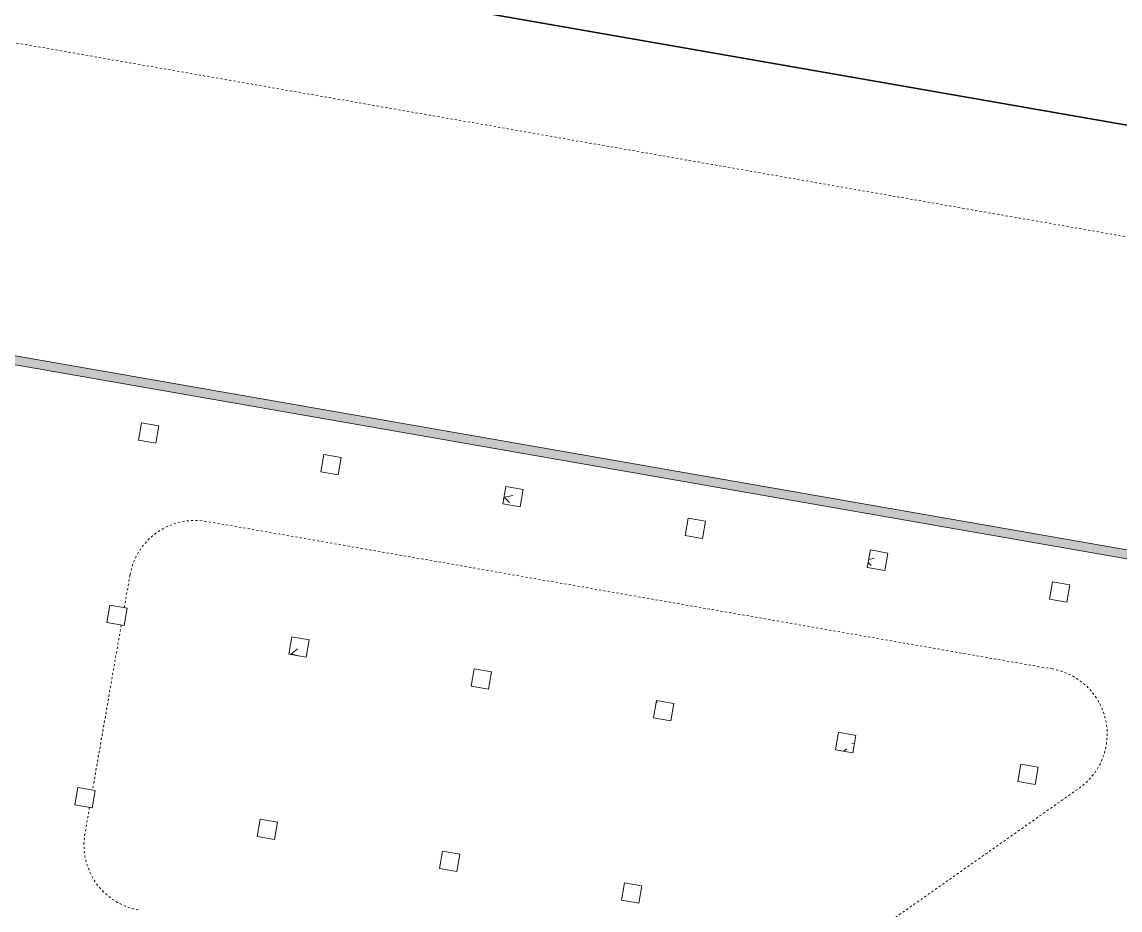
# Model space of a CAD drawing. Extents: x 274235 to 276654, y 142848 to 144425.
# Drawn here: x 276197.01 to 276246.88, y 143206.58 to 143246.88 of the extents above; entities that cross this region are included whole.
import ezdxf

# ---------------------------------------------------------------- set-up
doc = ezdxf.new("R2010")
doc.units = 0
doc.header["$LTSCALE"] = 1.5
doc.linetypes.add('ACM-G-HIDDEN2', pattern=[4.7625, 3.175, -1.5875])
doc.linetypes.add('IMPORT-SITE-SETBACK$0$_ACM-G-DASHED _2_', pattern=[19.05, 12.7, -6.35])
doc.layers.get('0').update_dxf_attribs({"linetype": 'CONTINUOUS', "lineweight": 0})
for name, color, linetype, lineweight in [('_ACM-A-DETL', 7, 'CONTINUOUS', 5), ('_ACM-A-SITE-PROP-ESMT', 10, 'CONTINUOUS', 5), ('_ACM-A-WALL-FULL', 6, 'CONTINUOUS', 13), ('_ACM-A-WALL-PATT', 8, 'CONTINUOUS', 9), ('_ACM-S-STRU-CLOS', 5, 'CONTINUOUS', 5), ('SITE for basement_dwg', 8, 'CONTINUOUS', 5), ('SITE-SETBACK$0$_ACM-A-SITE-SETB-HIRS', 7, 'IMPORT-SITE-SETBACK$0$_ACM-G-DASHED _2_', 18), ('SITE-SETBACK$0$JZD', 250, 'CONTINUOUS', 5)]:
    doc.layers.add(name, color=color, linetype=linetype, lineweight=lineweight)
doc.layers.add('EVA', color=230, linetype='CONTINUOUS')

# ---------------------------------------------------------------- blocks, each defined once
blk = doc.blocks.new('SITE for basement_dwg-3947335-B1_Working')
at = {"layer": 'EVA', "flags": 128}
blk.add_lwpolyline([(435971, 262688), (143597, 262688), (435971, 262688)], dxfattribs=at)
at = {"layer": 'SITE-SETBACK$0$_ACM-A-SITE-SETB-HIRS'}
blk.add_line((148745, 257688), (435971, 257688), dxfattribs=at)
at = {"layer": 'SITE-SETBACK$0$JZD'}
blk.add_line((143597, 262688), (435971, 262688), dxfattribs=at)
blk = doc.blocks.new('M_Concrete-Rectangular-Column - 800 x 800mm-V611-B1_Working')
at = {"layer": '_ACM-S-STRU-CLOS'}
h = blk.add_hatch(dxfattribs=at)
h.set_pattern_fill('FP_381', color=256, style=0, pattern_type=2)
h.set_pattern_definition([(50, (-941404, -797604.6), (3643.682, -318.781), [381, -4191]), (355, (-941404, -797604.6), (-704.856, 3821.136), [304.8, -3352.8]), (100.451, (-941100.5, -797631), (2938.852, 3502.332), [323.8, -3561.801]), (46.184, (-941404, -796588.6), (5421.582, -840.855), [571.5, -6286.5]), (96.636, (-940952.3, -796658.6), (4748.051, 4948.551), [485.7, -5342.702]), (351.184, (-941404, -796588.6), (4748.1, 4948.506), [457.2, -5029.2]), (21, (-940896, -796842.6), (3032.288, -2045.3045), [381, -4191]), (326, (-940896, -796842.6), (1236.042, 3683.762), [304.8, -3352.8]), (71.451, (-940643.4, -797013), (4268.343, 1638.425), [323.8, -3561.801]), (37.5, (-941404.1, -797604.6), (61.772, 1691.1008), [167.64, -3144.52, 167.64, -6601.46]), (37.5, (-941404.1, -797604.6), (61.772, 1691.1008), [-3479.8, -3235.96, 167.64, -3197.86]), (7.5, (-941404.1, -797604.6), (1336.3933, 2003.6115), [167.64, -1772.92, 167.64, -4351.02]), (7.5, (-941404.1, -797604.6), (1336.3933, 2003.6115), [-2108.2, -3068.32, 167.64, -1115.06]), (327.5, (-942537, -797604.6), (2711.8178, -114.5786), [167.64, -1102.36, -9220.2]), (327.5, (-942537, -797604.6), (2711.8178, -114.5786), [-1270, 167.64, -3794.76, -5257.8]), (327.5, (-942537, -797604.6), (2711.8178, -114.5786), [-5232.4, 167.64, -5090.16]), (317.5, (-943045, -797604.6), (2962.5856, 508.5334), [167.64, -1483.36, 167.64, -6197.6]), (317.5, (-943045, -797604.6), (2962.5856, 508.5334), [-1818.64, -2463.8, 167.64, -3566.16])])
h.paths.add_polyline_path([(400, -400), (400, 400), (-400, 400), (-400, -400)])
at = {"layer": '_ACM-A-DETL', "color": 250}
for p, q in [((400, 400), (-400, 400)), ((-400, 400), (-400, -400)), ((400, -400), (400, 400)), ((-400, -400), (400, -400))]:
    blk.add_line(p, q, dxfattribs=at)
blk = doc.blocks.new('M_Concrete-Rectangular-Column - 800 x 800mm-V612-B1_Working')
at = {"layer": '_ACM-A-DETL', "color": 250}
for p, q in [((400, 400), (-400, 400)), ((-400, 400), (-400, -400)), ((400, -400), (400, 400)), ((-400, -400), (400, -400))]:
    blk.add_line(p, q, dxfattribs=at)
blk = doc.blocks.new('M_Concrete-Rectangular-Column - 800 x 800mm-V615-B1_Working')
at = {"layer": '_ACM-A-DETL', "color": 250}
for p, q in [((400, 400), (-400, 400)), ((-400, 400), (-400, -400)), ((400, -400), (400, 400)), ((-400, -400), (400, -400))]:
    blk.add_line(p, q, dxfattribs=at)
blk = doc.blocks.new('M_Concrete-Rectangular-Column - 800 x 800mm-V621-B1_Working')
at = {"layer": '_ACM-S-STRU-CLOS'}
h = blk.add_hatch(dxfattribs=at)
h.set_pattern_fill('FP_388', color=256, style=0, pattern_type=2)
h.set_pattern_definition([(50, (-941404, -806004.6), (3643.682, -318.781), [381, -4191]), (355, (-941404, -806004.6), (-704.856, 3821.136), [304.8, -3352.8]), (100.451, (-941100.5, -806031), (2938.852, 3502.332), [323.8, -3561.801]), (46.184, (-941404, -804988.6), (5421.582, -840.855), [571.5, -6286.5]), (96.636, (-940952.3, -805058.6), (4748.051, 4948.551), [485.7, -5342.702]), (351.184, (-941404, -804988.6), (4748.1, 4948.506), [457.2, -5029.2]), (21, (-940896, -805242.6), (3032.288, -2045.3045), [381, -4191]), (326, (-940896, -805242.6), (1236.042, 3683.762), [304.8, -3352.8]), (71.451, (-940643.4, -805413), (4268.343, 1638.425), [323.8, -3561.801]), (37.5, (-941404.1, -806004.6), (61.772, 1691.1008), [167.64, -3144.52, 167.64, -6601.46]), (37.5, (-941404.1, -806004.6), (61.772, 1691.1008), [-3479.8, -3235.96, 167.64, -3197.86]), (7.5, (-941404.1, -806004.6), (1336.3933, 2003.6115), [167.64, -1772.92, 167.64, -4351.02]), (7.5, (-941404.1, -806004.6), (1336.3933, 2003.6115), [-2108.2, -3068.32, 167.64, -1115.06]), (327.5, (-942537, -806004.6), (2711.8178, -114.5786), [167.64, -1102.36, -9220.2]), (327.5, (-942537, -806004.6), (2711.8178, -114.5786), [-1270, 167.64, -3794.76, -5257.8]), (327.5, (-942537, -806004.6), (2711.8178, -114.5786), [-5232.4, 167.64, -5090.16]), (317.5, (-943045, -806004.6), (2962.5856, 508.5334), [167.64, -1483.36, 167.64, -6197.6]), (317.5, (-943045, -806004.6), (2962.5856, 508.5334), [-1818.64, -2463.8, 167.64, -3566.16])])
h.paths.add_polyline_path([(400, -400), (400, 400), (-400, 400), (-400, -400)])
at = {"layer": '_ACM-A-DETL', "color": 250}
for p, q in [((400, 400), (-400, 400)), ((-400, 400), (-400, -400)), ((400, -400), (400, 400)), ((-400, -400), (400, -400))]:
    blk.add_line(p, q, dxfattribs=at)
blk = doc.blocks.new('M_Concrete-Rectangular-Column - 800 x 800mm-V622-B1_Working')
at = {"layer": '_ACM-S-STRU-CLOS'}
h = blk.add_hatch(dxfattribs=at)
h.set_pattern_fill('FP_389', color=256, style=0, pattern_type=2)
h.set_pattern_definition([(50, (-933004, -806004.6), (3643.682, -318.781), [381, -4191]), (355, (-933004, -806004.6), (-704.856, 3821.136), [304.8, -3352.8]), (100.451, (-932700.5, -806031), (2938.852, 3502.332), [323.8, -3561.801]), (46.184, (-933004, -804988.6), (5421.582, -840.855), [571.5, -6286.5]), (96.636, (-932552.3, -805058.6), (4748.051, 4948.551), [485.7, -5342.702]), (351.184, (-933004, -804988.6), (4748.1, 4948.506), [457.2, -5029.2]), (21, (-932496, -805242.6), (3032.288, -2045.3045), [381, -4191]), (326, (-932496, -805242.6), (1236.042, 3683.762), [304.8, -3352.8]), (71.451, (-932243.4, -805413), (4268.343, 1638.425), [323.8, -3561.801]), (37.5, (-933004.1, -806004.6), (61.772, 1691.1008), [167.64, -3144.52, 167.64, -6601.46]), (37.5, (-933004.1, -806004.6), (61.772, 1691.1008), [-3479.8, -3235.96, 167.64, -3197.86]), (7.5, (-933004.1, -806004.6), (1336.3933, 2003.6115), [167.64, -1772.92, 167.64, -4351.02]), (7.5, (-933004.1, -806004.6), (1336.3933, 2003.6115), [-2108.2, -3068.32, 167.64, -1115.06]), (327.5, (-934137, -806004.6), (2711.8178, -114.5786), [167.64, -1102.36, -9220.2]), (327.5, (-934137, -806004.6), (2711.8178, -114.5786), [-1270, 167.64, -3794.76, -5257.8]), (327.5, (-934137, -806004.6), (2711.8178, -114.5786), [-5232.4, 167.64, -5090.16]), (317.5, (-934645, -806004.6), (2962.5856, 508.5334), [167.64, -1483.36, 167.64, -6197.6]), (317.5, (-934645, -806004.6), (2962.5856, 508.5334), [-1818.64, -2463.8, 167.64, -3566.16])])
h.paths.add_polyline_path([(400, -400), (400, 400), (-400, 400), (-400, -400)])
at = {"layer": '_ACM-A-DETL', "color": 250}
for p, q in [((400, 400), (-400, 400)), ((-400, 400), (-400, -400)), ((400, -400), (400, 400)), ((-400, -400), (400, -400))]:
    blk.add_line(p, q, dxfattribs=at)
blk = doc.blocks.new('M_Concrete-Rectangular-Column - 800 x 800mm-V625-B1_Working')
at = {"layer": '_ACM-S-STRU-CLOS'}
h = blk.add_hatch(dxfattribs=at)
h.set_pattern_fill('FP_391', color=256, style=0, pattern_type=2)
h.set_pattern_definition([(50, (-949804, -806004.6), (3643.682, -318.781), [381, -4191]), (355, (-949804, -806004.6), (-704.856, 3821.136), [304.8, -3352.8]), (100.451, (-949500.5, -806031), (2938.852, 3502.332), [323.8, -3561.801]), (46.184, (-949804, -804988.6), (5421.582, -840.855), [571.5, -6286.5]), (96.636, (-949352.3, -805058.6), (4748.051, 4948.551), [485.7, -5342.702]), (351.184, (-949804, -804988.6), (4748.1, 4948.506), [457.2, -5029.2]), (21, (-949296, -805242.6), (3032.288, -2045.3045), [381, -4191]), (326, (-949296, -805242.6), (1236.042, 3683.762), [304.8, -3352.8]), (71.451, (-949043.4, -805413), (4268.343, 1638.425), [323.8, -3561.801]), (37.5, (-949804.1, -806004.6), (61.772, 1691.1008), [167.64, -3144.52, 167.64, -6601.46]), (37.5, (-949804.1, -806004.6), (61.772, 1691.1008), [-3479.8, -3235.96, 167.64, -3197.86]), (7.5, (-949804.1, -806004.6), (1336.3933, 2003.6115), [167.64, -1772.92, 167.64, -4351.02]), (7.5, (-949804.1, -806004.6), (1336.3933, 2003.6115), [-2108.2, -3068.32, 167.64, -1115.06]), (327.5, (-950937, -806004.6), (2711.8178, -114.5786), [167.64, -1102.36, -9220.2]), (327.5, (-950937, -806004.6), (2711.8178, -114.5786), [-1270, 167.64, -3794.76, -5257.8]), (327.5, (-950937, -806004.6), (2711.8178, -114.5786), [-5232.4, 167.64, -5090.16]), (317.5, (-951445, -806004.6), (2962.5856, 508.5334), [167.64, -1483.36, 167.64, -6197.6]), (317.5, (-951445, -806004.6), (2962.5856, 508.5334), [-1818.64, -2463.8, 167.64, -3566.16])])
h.paths.add_polyline_path([(400, -400), (400, 400), (-400, 400), (-400, -400)])
at = {"layer": '_ACM-A-DETL', "color": 250}
for p, q in [((400, 400), (-400, 400)), ((-400, 400), (-400, -400)), ((400, -400), (400, 400)), ((-400, -400), (400, -400))]:
    blk.add_line(p, q, dxfattribs=at)
blk = doc.blocks.new('M_Concrete-Rectangular-Column - 800 x 800mm-V631-B1_Working')
at = {"layer": '_ACM-A-DETL', "color": 250}
for p, q in [((400, 400), (-400, 400)), ((-400, 400), (-400, -400)), ((400, -400), (400, 400)), ((-400, -400), (400, -400))]:
    blk.add_line(p, q, dxfattribs=at)
blk = doc.blocks.new('M_Concrete-Rectangular-Column - 800 x 800mm-V632-B1_Working')
at = {"layer": '_ACM-A-DETL', "color": 250}
for p, q in [((400, 400), (-400, 400)), ((-400, 400), (-400, -400)), ((400, -400), (400, 400)), ((-400, -400), (400, -400))]:
    blk.add_line(p, q, dxfattribs=at)
blk = doc.blocks.new('M_Concrete-Rectangular-Column - 800 x 800mm-V635-B1_Working')
at = {"layer": '_ACM-S-STRU-CLOS'}
h = blk.add_hatch(dxfattribs=at)
h.set_pattern_fill('FP_397', color=256, style=0, pattern_type=2)
h.set_pattern_definition([(50, (-949804, -814404.6), (3643.682, -318.781), [381, -4191]), (355, (-949804, -814404.6), (-704.856, 3821.136), [304.8, -3352.8]), (100.451, (-949500.5, -814431), (2938.852, 3502.332), [323.8, -3561.801]), (46.184, (-949804, -813388.6), (5421.582, -840.855), [571.5, -6286.5]), (96.636, (-949352.3, -813458.6), (4748.051, 4948.551), [485.7, -5342.702]), (351.184, (-949804, -813388.6), (4748.1, 4948.506), [457.2, -5029.2]), (21, (-949296, -813642.6), (3032.288, -2045.3045), [381, -4191]), (326, (-949296, -813642.6), (1236.042, 3683.762), [304.8, -3352.8]), (71.451, (-949043.4, -813813), (4268.343, 1638.425), [323.8, -3561.801]), (37.5, (-949804.1, -814404.6), (61.772, 1691.1008), [167.64, -3144.52, 167.64, -6601.46]), (37.5, (-949804.1, -814404.6), (61.772, 1691.1008), [-3479.8, -3235.96, 167.64, -3197.86]), (7.5, (-949804.1, -814404.6), (1336.3933, 2003.6115), [167.64, -1772.92, 167.64, -4351.02]), (7.5, (-949804.1, -814404.6), (1336.3933, 2003.6115), [-2108.2, -3068.32, 167.64, -1115.06]), (327.5, (-950937, -814404.6), (2711.8178, -114.5786), [167.64, -1102.36, -9220.2]), (327.5, (-950937, -814404.6), (2711.8178, -114.5786), [-1270, 167.64, -3794.76, -5257.8]), (327.5, (-950937, -814404.6), (2711.8178, -114.5786), [-5232.4, 167.64, -5090.16]), (317.5, (-951445, -814404.6), (2962.5856, 508.5334), [167.64, -1483.36, 167.64, -6197.6]), (317.5, (-951445, -814404.6), (2962.5856, 508.5334), [-1818.64, -2463.8, 167.64, -3566.16])])
h.paths.add_polyline_path([(400, -400), (400, 400), (-400, 400), (-400, -400)])
at = {"layer": '_ACM-A-DETL', "color": 250}
for p, q in [((400, 400), (-400, 400)), ((-400, 400), (-400, -400)), ((400, -400), (400, 400)), ((-400, -400), (400, -400))]:
    blk.add_line(p, q, dxfattribs=at)
blk = doc.blocks.new('M_Concrete-Rectangular-Column - 800 x 800mm-V683-B1_Working')
at = {"layer": '_ACM-A-DETL', "color": 250}
for p, q in [((400, 400), (-400, 400)), ((-400, 400), (-400, -400)), ((400, -400), (400, 400)), ((-400, -400), (400, -400))]:
    blk.add_line(p, q, dxfattribs=at)
blk = doc.blocks.new('M_Concrete-Rectangular-Column - 800 x 800mm-V684-B1_Working')
at = {"layer": '_ACM-S-STRU-CLOS'}
h = blk.add_hatch(dxfattribs=at)
h.set_pattern_fill('FP_427', color=256, style=0, pattern_type=2)
h.set_pattern_definition([(50, (-958204, -806004.6), (3643.682, -318.781), [381, -4191]), (355, (-958204, -806004.6), (-704.856, 3821.136), [304.8, -3352.8]), (100.451, (-957900.5, -806031), (2938.852, 3502.332), [323.8, -3561.801]), (46.184, (-958204, -804988.6), (5421.582, -840.855), [571.5, -6286.5]), (96.636, (-957752.3, -805058.6), (4748.051, 4948.551), [485.7, -5342.702]), (351.184, (-958204, -804988.6), (4748.1, 4948.506), [457.2, -5029.2]), (21, (-957696, -805242.6), (3032.288, -2045.3045), [381, -4191]), (326, (-957696, -805242.6), (1236.042, 3683.762), [304.8, -3352.8]), (71.451, (-957443.4, -805413), (4268.343, 1638.425), [323.8, -3561.801]), (37.5, (-958204.1, -806004.6), (61.772, 1691.1008), [167.64, -3144.52, 167.64, -6601.46]), (37.5, (-958204.1, -806004.6), (61.772, 1691.1008), [-3479.8, -3235.96, 167.64, -3197.86]), (7.5, (-958204.1, -806004.6), (1336.3933, 2003.6115), [167.64, -1772.92, 167.64, -4351.02]), (7.5, (-958204.1, -806004.6), (1336.3933, 2003.6115), [-2108.2, -3068.32, 167.64, -1115.06]), (327.5, (-959337, -806004.6), (2711.8178, -114.5786), [167.64, -1102.36, -9220.2]), (327.5, (-959337, -806004.6), (2711.8178, -114.5786), [-1270, 167.64, -3794.76, -5257.8]), (327.5, (-959337, -806004.6), (2711.8178, -114.5786), [-5232.4, 167.64, -5090.16]), (317.5, (-959845, -806004.6), (2962.5856, 508.5334), [167.64, -1483.36, 167.64, -6197.6]), (317.5, (-959845, -806004.6), (2962.5856, 508.5334), [-1818.64, -2463.8, 167.64, -3566.16])])
h.paths.add_polyline_path([(400, -400), (400, 400), (-400, 400), (-400, -400)])
at = {"layer": '_ACM-A-DETL', "color": 250}
for p, q in [((400, 400), (-400, 400)), ((-400, 400), (-400, -400)), ((400, -400), (400, 400)), ((-400, -400), (400, -400))]:
    blk.add_line(p, q, dxfattribs=at)
blk = doc.blocks.new('M_Concrete-Rectangular-Column - 800 x 800mm-V685-B1_Working')
at = {"layer": '_ACM-S-STRU-CLOS'}
h = blk.add_hatch(dxfattribs=at)
h.set_pattern_fill('FP_428', color=256, style=0, pattern_type=2)
h.set_pattern_definition([(50, (-958204, -814404.6), (3643.682, -318.781), [381, -4191]), (355, (-958204, -814404.6), (-704.856, 3821.136), [304.8, -3352.8]), (100.451, (-957900.5, -814431), (2938.852, 3502.332), [323.8, -3561.801]), (46.184, (-958204, -813388.6), (5421.582, -840.855), [571.5, -6286.5]), (96.636, (-957752.3, -813458.6), (4748.051, 4948.551), [485.7, -5342.702]), (351.184, (-958204, -813388.6), (4748.1, 4948.506), [457.2, -5029.2]), (21, (-957696, -813642.6), (3032.288, -2045.3045), [381, -4191]), (326, (-957696, -813642.6), (1236.042, 3683.762), [304.8, -3352.8]), (71.451, (-957443.4, -813813), (4268.343, 1638.425), [323.8, -3561.801]), (37.5, (-958204.1, -814404.6), (61.772, 1691.1008), [167.64, -3144.52, 167.64, -6601.46]), (37.5, (-958204.1, -814404.6), (61.772, 1691.1008), [-3479.8, -3235.96, 167.64, -3197.86]), (7.5, (-958204.1, -814404.6), (1336.3933, 2003.6115), [167.64, -1772.92, 167.64, -4351.02]), (7.5, (-958204.1, -814404.6), (1336.3933, 2003.6115), [-2108.2, -3068.32, 167.64, -1115.06]), (327.5, (-959337, -814404.6), (2711.8178, -114.5786), [167.64, -1102.36, -9220.2]), (327.5, (-959337, -814404.6), (2711.8178, -114.5786), [-1270, 167.64, -3794.76, -5257.8]), (327.5, (-959337, -814404.6), (2711.8178, -114.5786), [-5232.4, 167.64, -5090.16]), (317.5, (-959845, -814404.6), (2962.5856, 508.5334), [167.64, -1483.36, 167.64, -6197.6]), (317.5, (-959845, -814404.6), (2962.5856, 508.5334), [-1818.64, -2463.8, 167.64, -3566.16])])
h.paths.add_polyline_path([(400, -400), (400, 400), (-400, 400), (-400, -400)])
at = {"layer": '_ACM-A-DETL', "color": 250}
for p, q in [((400, 400), (-400, 400)), ((-400, 400), (-400, -400)), ((400, -400), (400, 400)), ((-400, -400), (400, -400))]:
    blk.add_line(p, q, dxfattribs=at)
blk = doc.blocks.new('M_Concrete-Rectangular-Column - 800 x 800mm-V692-B1_Working')
at = {"layer": '_ACM-S-STRU-CLOS'}
h = blk.add_hatch(dxfattribs=at)
h.set_pattern_fill('FP_433', color=256, style=0, pattern_type=2)
h.set_pattern_definition([(50, (-966604, -806004.6), (3643.682, -318.781), [381, -4191]), (355, (-966604, -806004.6), (-704.856, 3821.136), [304.8, -3352.8]), (100.451, (-966300.5, -806031), (2938.852, 3502.332), [323.8, -3561.801]), (46.184, (-966604, -804988.6), (5421.582, -840.855), [571.5, -6286.5]), (96.636, (-966152.3, -805058.6), (4748.051, 4948.551), [485.7, -5342.702]), (351.184, (-966604, -804988.6), (4748.1, 4948.506), [457.2, -5029.2]), (21, (-966096, -805242.6), (3032.288, -2045.3045), [381, -4191]), (326, (-966096, -805242.6), (1236.042, 3683.762), [304.8, -3352.8]), (71.451, (-965843.4, -805413), (4268.343, 1638.425), [323.8, -3561.801]), (37.5, (-966604.1, -806004.6), (61.772, 1691.1008), [167.64, -3144.52, 167.64, -6601.46]), (37.5, (-966604.1, -806004.6), (61.772, 1691.1008), [-3479.8, -3235.96, 167.64, -3197.86]), (7.5, (-966604.1, -806004.6), (1336.3933, 2003.6115), [167.64, -1772.92, 167.64, -4351.02]), (7.5, (-966604.1, -806004.6), (1336.3933, 2003.6115), [-2108.2, -3068.32, 167.64, -1115.06]), (327.5, (-967737, -806004.6), (2711.8178, -114.5786), [167.64, -1102.36, -9220.2]), (327.5, (-967737, -806004.6), (2711.8178, -114.5786), [-1270, 167.64, -3794.76, -5257.8]), (327.5, (-967737, -806004.6), (2711.8178, -114.5786), [-5232.4, 167.64, -5090.16]), (317.5, (-968245, -806004.6), (2962.5856, 508.5334), [167.64, -1483.36, 167.64, -6197.6]), (317.5, (-968245, -806004.6), (2962.5856, 508.5334), [-1818.64, -2463.8, 167.64, -3566.16])])
h.paths.add_polyline_path([(400, -400), (400, 400), (-400, 400), (-400, -400)])
at = {"layer": '_ACM-A-DETL', "color": 250}
for p, q in [((400, 400), (-400, 400)), ((-400, 400), (-400, -400)), ((400, -400), (400, 400)), ((-400, -400), (400, -400))]:
    blk.add_line(p, q, dxfattribs=at)
blk = doc.blocks.new('M_Concrete-Rectangular-Column - 800 x 800mm-V693-B1_Working')
at = {"layer": '_ACM-S-STRU-CLOS'}
h = blk.add_hatch(dxfattribs=at)
h.set_pattern_fill('FP_434', color=256, style=0, pattern_type=2)
h.set_pattern_definition([(50, (-966604, -814404.6), (3643.682, -318.781), [381, -4191]), (355, (-966604, -814404.6), (-704.856, 3821.136), [304.8, -3352.8]), (100.451, (-966300.5, -814431), (2938.852, 3502.332), [323.8, -3561.801]), (46.184, (-966604, -813388.6), (5421.582, -840.855), [571.5, -6286.5]), (96.636, (-966152.3, -813458.6), (4748.051, 4948.551), [485.7, -5342.702]), (351.184, (-966604, -813388.6), (4748.1, 4948.506), [457.2, -5029.2]), (21, (-966096, -813642.6), (3032.288, -2045.3045), [381, -4191]), (326, (-966096, -813642.6), (1236.042, 3683.762), [304.8, -3352.8]), (71.451, (-965843.4, -813813), (4268.343, 1638.425), [323.8, -3561.801]), (37.5, (-966604.1, -814404.6), (61.772, 1691.1008), [167.64, -3144.52, 167.64, -6601.46]), (37.5, (-966604.1, -814404.6), (61.772, 1691.1008), [-3479.8, -3235.96, 167.64, -3197.86]), (7.5, (-966604.1, -814404.6), (1336.3933, 2003.6115), [167.64, -1772.92, 167.64, -4351.02]), (7.5, (-966604.1, -814404.6), (1336.3933, 2003.6115), [-2108.2, -3068.32, 167.64, -1115.06]), (327.5, (-967737, -814404.6), (2711.8178, -114.5786), [167.64, -1102.36, -9220.2]), (327.5, (-967737, -814404.6), (2711.8178, -114.5786), [-1270, 167.64, -3794.76, -5257.8]), (327.5, (-967737, -814404.6), (2711.8178, -114.5786), [-5232.4, 167.64, -5090.16]), (317.5, (-968245, -814404.6), (2962.5856, 508.5334), [167.64, -1483.36, 167.64, -6197.6]), (317.5, (-968245, -814404.6), (2962.5856, 508.5334), [-1818.64, -2463.8, 167.64, -3566.16])])
h.paths.add_polyline_path([(400, -400), (400, 400), (-400, 400), (-400, -400)])
at = {"layer": '_ACM-A-DETL', "color": 250}
for p, q in [((400, 400), (-400, 400)), ((-400, 400), (-400, -400)), ((400, -400), (400, 400)), ((-400, -400), (400, -400))]:
    blk.add_line(p, q, dxfattribs=at)
blk = doc.blocks.new('M_Concrete-Rectangular-Column - 800 x 800mm-V700-B1_Working')
at = {"layer": '_ACM-S-STRU-CLOS'}
h = blk.add_hatch(dxfattribs=at)
h.set_pattern_fill('FP_441', color=256, style=0, pattern_type=2)
h.set_pattern_definition([(50, (-975004, -806004.6), (3643.682, -318.781), [381, -4191]), (355, (-975004, -806004.6), (-704.856, 3821.136), [304.8, -3352.8]), (100.451, (-974700.5, -806031), (2938.852, 3502.332), [323.8, -3561.801]), (46.184, (-975004, -804988.6), (5421.582, -840.855), [571.5, -6286.5]), (96.636, (-974552.3, -805058.6), (4748.051, 4948.551), [485.7, -5342.702]), (351.184, (-975004, -804988.6), (4748.1, 4948.506), [457.2, -5029.2]), (21, (-974496, -805242.6), (3032.288, -2045.3045), [381, -4191]), (326, (-974496, -805242.6), (1236.042, 3683.762), [304.8, -3352.8]), (71.451, (-974243.4, -805413), (4268.343, 1638.425), [323.8, -3561.801]), (37.5, (-975004.1, -806004.6), (61.772, 1691.1008), [167.64, -3144.52, 167.64, -6601.46]), (37.5, (-975004.1, -806004.6), (61.772, 1691.1008), [-3479.8, -3235.96, 167.64, -3197.86]), (7.5, (-975004.1, -806004.6), (1336.3933, 2003.6115), [167.64, -1772.92, 167.64, -4351.02]), (7.5, (-975004.1, -806004.6), (1336.3933, 2003.6115), [-2108.2, -3068.32, 167.64, -1115.06]), (327.5, (-976137, -806004.6), (2711.8178, -114.5786), [167.64, -1102.36, -9220.2]), (327.5, (-976137, -806004.6), (2711.8178, -114.5786), [-1270, 167.64, -3794.76, -5257.8]), (327.5, (-976137, -806004.6), (2711.8178, -114.5786), [-5232.4, 167.64, -5090.16]), (317.5, (-976645, -806004.6), (2962.5856, 508.5334), [167.64, -1483.36, 167.64, -6197.6]), (317.5, (-976645, -806004.6), (2962.5856, 508.5334), [-1818.64, -2463.8, 167.64, -3566.16])])
h.paths.add_polyline_path([(400, -400), (400, 400), (-400, 400), (-400, -400)])
at = {"layer": '_ACM-A-DETL', "color": 250}
for p, q in [((400, 400), (-400, 400)), ((-400, 400), (-400, -400)), ((400, -400), (400, 400)), ((-400, -400), (400, -400))]:
    blk.add_line(p, q, dxfattribs=at)
blk = doc.blocks.new('M_Concrete-Rectangular-Column - 800 x 800mm-V701-B1_Working')
at = {"layer": '_ACM-A-DETL', "color": 250}
for p, q in [((400, 400), (-400, 400)), ((-400, 400), (-400, -400)), ((400, -400), (400, 400)), ((-400, -400), (400, -400))]:
    blk.add_line(p, q, dxfattribs=at)
blk = doc.blocks.new('Family - ___-3630293-B1_Working')
at = {"layer": '_ACM-A-SITE-PROP-ESMT'}
blk.add_line((760904, 835805), (1066404, 835805), dxfattribs=at)
blk = doc.blocks.new('BASEMENT20250512')
at = {"layer": '_ACM-A-WALL-PATT', "lineweight": 5}
blk.add_hatch(color=256, dxfattribs=at).paths.add_polyline_path([(1019312.6615, 816404.5644), (1019312.6615, 816804.5644), (843604.124, 816804.5644), (843604.124, 816404.5644), (1017587.1595, 816404.5644)])
at = {"layer": '_ACM-A-DETL', "color": 250, "linetype": 'ACM-G-HIDDEN2'}
for p, q in [((975280.6607, 810904.5647), (936276.4457, 810904.5646)), ((933276.2944, 807904.8672), (933276.2944, 806404.5651)), ((933276.2944, 805604.5651), (933276.2945, 798004.5651)), ((966375.6984, 794756.9671), (977401.8554, 805783.1242)), ((933276.2945, 797204.5651), (933276.2945, 795999.9784))]:
    blk.add_line(p, q, dxfattribs=at)
for centre, start, end in [((936276.2944, 807904.5646), 89.9971104, 179.99422123), ((975280.6552, 807904.5647), 314.99675467, 89.99988949), ((936276.2945, 795999.6078), 179.99292273, 269.99988949)]:
    blk.add_arc(centre, 3000, start, end, dxfattribs=at)
at = {"layer": '_ACM-A-WALL-FULL', "lineweight": 9}
for p, q in [((1019312.6615, 816804.5644), (843604.124, 816804.5644)), ((916004.1237, 816404.5644), (1019312.6615, 816404.5644))]:
    blk.add_line(p, q, dxfattribs=at)
at = {"layer": '_ACM-A-SITE-PROP-ESMT'}
blk.add_blockref('Family - ___-3630293-B1_Working', (0, 0), dxfattribs=at)
at = {"layer": '_ACM-S-STRU-CLOS'}
for name, p in [('M_Concrete-Rectangular-Column - 800 x 800mm-V632-B1_Working', (933004.1237, 814404.5651)), ('M_Concrete-Rectangular-Column - 800 x 800mm-V631-B1_Working', (941404.1237, 814404.5651)), ('M_Concrete-Rectangular-Column - 800 x 800mm-V635-B1_Working', (949804.1236, 814404.5651)), ('M_Concrete-Rectangular-Column - 800 x 800mm-V685-B1_Working', (958204.1236, 814404.5651)), ('M_Concrete-Rectangular-Column - 800 x 800mm-V693-B1_Working', (966604.1236, 814404.5651)), ('M_Concrete-Rectangular-Column - 800 x 800mm-V701-B1_Working', (975004.1235, 814404.5651)), ('M_Concrete-Rectangular-Column - 800 x 800mm-V622-B1_Working', (933004.1237, 806004.5651)), ('M_Concrete-Rectangular-Column - 800 x 800mm-V621-B1_Working', (941404.1237, 806004.5651)), ('M_Concrete-Rectangular-Column - 800 x 800mm-V625-B1_Working', (949804.1236, 806004.5651)), ('M_Concrete-Rectangular-Column - 800 x 800mm-V684-B1_Working', (958204.1236, 806004.5651)), ('M_Concrete-Rectangular-Column - 800 x 800mm-V692-B1_Working', (966604.1236, 806004.5651)), ('M_Concrete-Rectangular-Column - 800 x 800mm-V700-B1_Working', (975004.1235, 806004.5651)), ('M_Concrete-Rectangular-Column - 800 x 800mm-V612-B1_Working', (933004.1237, 797604.5651)), ('M_Concrete-Rectangular-Column - 800 x 800mm-V611-B1_Working', (941404.1237, 797604.5651)), ('M_Concrete-Rectangular-Column - 800 x 800mm-V615-B1_Working', (949804.1236, 797604.5651)), ('M_Concrete-Rectangular-Column - 800 x 800mm-V683-B1_Working', (958204.1236, 797604.5651))]:
    blk.add_blockref(name, p, dxfattribs=at)
at = {"layer": 'SITE for basement_dwg', "color": 250}
blk.add_blockref('SITE for basement_dwg-3947335-B1_Working', (617306.3804, 573116.7708), dxfattribs=at)
blk = doc.blocks.new('Family - ___-3630293-F5_Working')
at = {"layer": '_ACM-A-SITE-PROP-ESMT'}
blk.add_line((760904, 835805), (1066404, 835805), dxfattribs=at)
blk = doc.blocks.new('5f0512')
at = {"layer": '_ACM-A-SITE-PROP-ESMT'}
blk.add_blockref('Family - ___-3630293-F5_Working', (-1000204.1235, -730404.5654), dxfattribs=at)

msp = doc.modelspace()

# ---------------------------------------------------------------- block references
at = {"xscale": 0.0009999999999999994, "yscale": 0.001, "zscale": 0.001, "rotation": 350.1075696352769}
msp.add_blockref('BASEMENT20250512', (275143.722, 142586.221), dxfattribs=at)

# ---------------------------------------------------------------- next in the draw order: block references
msp.add_blockref('5f0512', (276254.538, 143133.932), dxfattribs=at)

doc.saveas('drawing.dxf')
